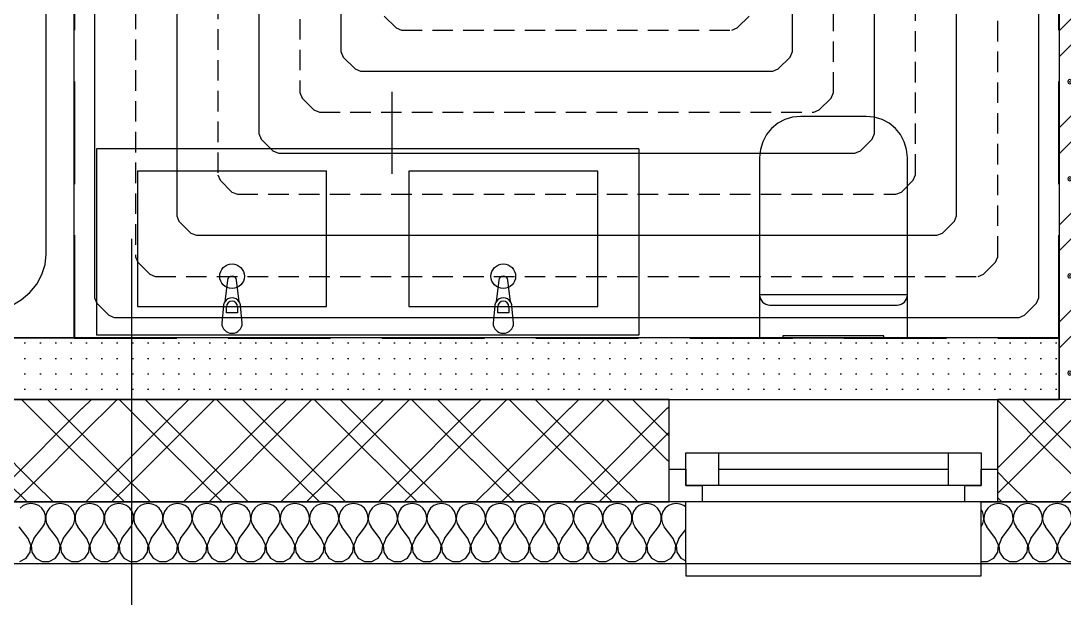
# Model space of a CAD drawing. Header units: millimetres. Extents: x 1046 to 74297, y -4150 to 54562.
# Drawn here: x 17390 to 19932, y 3091 to 4498 of the extents above; entities that cross this region are included whole.
import ezdxf

# ---------------------------------------------------------------- set-up
doc = ezdxf.new("R2010")
doc.units = ezdxf.units.MM
doc.set_wipeout_variables(frame=1)
doc.linetypes.add('DASH', pattern=[75, 50, -25])
for name, color, linetype in [('1__NP___MIESTNOSTIUK', 7, 'Continuous'), ('Interiér - sanita a zariadenia', 252, 'Continuous'), ('Konstrukce – Dělicí čáry vrstev', 252, 'Continuous'), ('Konštrukcie - vodorovné nosné', 252, 'Continuous'), ('Konštrukcie - zvislé nosné', 252, 'Continuous'), ('OKRAJOV__DILAT_CIA_PDL', 2, 'Continuous'), ('Otvory – Okna', 252, 'Continuous'), ('PODLAHOVKA', 7, 'Continuous'), ('TABU_KY', 7, 'Continuous'), ('Výplně – Řezové', 252, 'Continuous')]:
    doc.layers.add(name, color=color, linetype=linetype)

# ---------------------------------------------------------------- blocks, each defined once
blk = doc.blocks.new('Deska_26_1', base_point=(43748, 187047))
at = {"layer": 'Konštrukcie - vodorovné nosné', "flags": 128}
blk.add_lwpolyline([(43748, 187047), (43748, 566047), (561248, 566047), (561248, 1028547), (831248, 1028547), (831248, 137047), (623748, 137047), (623748, 187047), (507824, 187047)], close=True, dxfattribs=at)
blk = doc.blocks.new('Zeď_1_1', base_point=(312748, 199547))
at = {"ltscale": 1779890.691220249}
blk.add_wipeout([(312748, 199547), (475248, 199547), (475248, 207047), (312748, 207047)], dxfattribs=at).dxf.layer = 'Výplně – Řezové'
at = {"layer": 'Výplně – Řezové'}
h = blk.add_hatch(dxfattribs=at)
h.set_pattern_fill('SÁDRA_0001', color=256, style=0, pattern_type=2)
h.set_pattern_definition([(0, (0, 0), (0, 1875), [0, -1875])])
h.paths.add_polyline_path([(312748, 199547), (475248, 199547), (475248, 207047), (312748, 207047)])
at = {"layer": 'Konštrukcie - zvislé nosné', "flags": 128}
for points in [[(475248, 207047), (312748, 207047)], [(475248, 199547), (475248, 207047)], [(312748, 199547), (475248, 199547)]]:
    blk.add_lwpolyline(points, dxfattribs=at)
blk = doc.blocks.new('Vana 27')
at = {"layer": 'Interiér - sanita a zariadenia', "flags": 128}
blk.add_lwpolyline([(0, -42500), (87500, -42500), (87500, 0), (0, 0)], close=True, dxfattribs=at)
blk.add_lwpolyline([(3894, -34850), (4623, -36064), (5521, -37111), (6562, -37961), (7714, -38587), (8942, -38971), (10208, -39100), (69271, -39100)], dxfattribs=at)
blk = doc.blocks.new('*X239')
at = {"layer": 'Výplně – Řezové'}
for p, q in [((475248, 291829), (477966, 294547)), ((479169, 292588), (481128, 294547)), ((484529, 293946), (484456, 293769)), ((484456, 293769), (484529, 293592)), ((484706, 294019), (484529, 293946)), ((484529, 293592), (484706, 293519)), ((484883, 293946), (484706, 294019)), ((484706, 293519), (484883, 293592)), ((484956, 293769), (484883, 293946)), ((484883, 293592), (484956, 293769)), ((475248, 288667), (479169, 292588)), ((481963, 286669), (487748, 292454)), ((480838, 290254), (480765, 290077)), ((480765, 290077), (480838, 289900)), ((481015, 290327), (480838, 290254)), ((480838, 289900), (481015, 289827)), ((481191, 290254), (481015, 290327)), ((481015, 289827), (481191, 289900)), ((481265, 290077), (481191, 290254)), ((481191, 289900), (481265, 290077)), ((485125, 286669), (487748, 289292)), ((479169, 283875), (481963, 286669)), ((479169, 280750), (485088, 286669)), ((476346, 285800), (476273, 285623)), ((476273, 285623), (476346, 285446)), ((476523, 285873), (476346, 285800)), ((476346, 285446), (476523, 285373)), ((476700, 285800), (476523, 285873)), ((476523, 285373), (476700, 285446)), ((476773, 285623), (476700, 285800)), ((476700, 285446), (476773, 285623)), ((475248, 279992), (479169, 283913)), ((484706, 282181), (484529, 282108)), ((484883, 282108), (484706, 282181)), ((484529, 282108), (484456, 281931)), ((484456, 281931), (484529, 281754)), ((484529, 281754), (484706, 281681)), ((484706, 281681), (484883, 281754)), ((484956, 281931), (484883, 282108)), ((484883, 281754), (484956, 281931)), ((475248, 276829), (479169, 280750)), ((481963, 274831), (487748, 280617)), ((480838, 278416), (480765, 278240)), ((481015, 278490), (480838, 278416)), ((481191, 278416), (481015, 278490)), ((481265, 278240), (481191, 278416)), ((480765, 278240), (480838, 278063)), ((480838, 278063), (481015, 277990)), ((481015, 277990), (481191, 278063)), ((481191, 278063), (481265, 278240)), ((485125, 274831), (487748, 277454)), ((479169, 272038), (481963, 274831)), ((479169, 268913), (485088, 274831)), ((476346, 273962), (476273, 273785)), ((476273, 273785), (476346, 273609)), ((476523, 274035), (476346, 273962)), ((476346, 273609), (476523, 273535)), ((476700, 273962), (476523, 274035)), ((476523, 273535), (476700, 273609)), ((476773, 273785), (476700, 273962)), ((476700, 273609), (476773, 273785)), ((475248, 268154), (479169, 272075)), ((484529, 270271), (484456, 270094)), ((484456, 270094), (484529, 269917)), ((484706, 270344), (484529, 270271)), ((484529, 269917), (484706, 269844)), ((484883, 270271), (484706, 270344)), ((484706, 269844), (484883, 269917)), ((484956, 270094), (484883, 270271)), ((484883, 269917), (484956, 270094)), ((475248, 264992), (479169, 268913)), ((481963, 262994), (487748, 268779)), ((480838, 266579), (480765, 266402)), ((480765, 266402), (480838, 266225)), ((481015, 266652), (480838, 266579)), ((480838, 266225), (481015, 266152)), ((481191, 266579), (481015, 266652)), ((481015, 266152), (481191, 266225)), ((481265, 266402), (481191, 266579)), ((481191, 266225), (481265, 266402)), ((485125, 262994), (487748, 265617)), ((476346, 262125), (476273, 261948)), ((476273, 261948), (476346, 261771)), ((476523, 262198), (476346, 262125)), ((476700, 262125), (476523, 262198)), ((476773, 261948), (476700, 262125)), ((476700, 261771), (476773, 261948)), ((479169, 260200), (481963, 262994)), ((479169, 257075), (485088, 262994)), ((476346, 261771), (476523, 261698)), ((476523, 261698), (476700, 261771)), ((475248, 256317), (479169, 260238)), ((484529, 258433), (484456, 258256)), ((484456, 258256), (484529, 258079)), ((484706, 258506), (484529, 258433)), ((484529, 258079), (484706, 258006)), ((484883, 258433), (484706, 258506)), ((484706, 258006), (484883, 258079)), ((484956, 258256), (484883, 258433)), ((484883, 258079), (484956, 258256)), ((475248, 253154), (479169, 257075)), ((481963, 251156), (487748, 256942)), ((480838, 254741), (480765, 254565)), ((480765, 254565), (480838, 254388)), ((481015, 254815), (480838, 254741)), ((480838, 254388), (481015, 254315)), ((481191, 254741), (481015, 254815)), ((481015, 254315), (481191, 254388)), ((481265, 254565), (481191, 254741)), ((481191, 254388), (481265, 254565)), ((485125, 251156), (487748, 253779)), ((476523, 250360), (476346, 250287)), ((476700, 250287), (476523, 250360)), ((479169, 248363), (481963, 251156)), ((479169, 245238), (485088, 251156)), ((476346, 250287), (476273, 250110)), ((476273, 250110), (476346, 249934)), ((476346, 249934), (476523, 249860)), ((476523, 249860), (476700, 249934)), ((476773, 250110), (476700, 250287)), ((476700, 249934), (476773, 250110)), ((475248, 244479), (479169, 248400)), ((484529, 246596), (484456, 246419)), ((484706, 246669), (484529, 246596)), ((484883, 246596), (484706, 246669)), ((484956, 246419), (484883, 246596)), ((484456, 246419), (484529, 246242)), ((484529, 246242), (484706, 246169)), ((484706, 246169), (484883, 246242)), ((484883, 246242), (484956, 246419)), ((475248, 241317), (479169, 245238)), ((481963, 239319), (487748, 245104)), ((480838, 242904), (480765, 242727)), ((480765, 242727), (480838, 242550)), ((481015, 242977), (480838, 242904)), ((481191, 242904), (481015, 242977)), ((481265, 242727), (481191, 242904)), ((481191, 242550), (481265, 242727)), ((480838, 242550), (481015, 242477)), ((481015, 242477), (481191, 242550)), ((485125, 239319), (487748, 241942)), ((479169, 236525), (481963, 239319)), ((479169, 233400), (485088, 239319)), ((476346, 238450), (476273, 238273)), ((476273, 238273), (476346, 238096)), ((476523, 238523), (476346, 238450)), ((476346, 238096), (476523, 238023)), ((476700, 238450), (476523, 238523)), ((476523, 238023), (476700, 238096)), ((476773, 238273), (476700, 238450)), ((476700, 238096), (476773, 238273)), ((475248, 232642), (479169, 236563)), ((484529, 234758), (484456, 234581)), ((484456, 234581), (484529, 234404)), ((484706, 234831), (484529, 234758)), ((484529, 234404), (484706, 234331)), ((484883, 234758), (484706, 234831)), ((484706, 234331), (484883, 234404)), ((484956, 234581), (484883, 234758)), ((484883, 234404), (484956, 234581)), ((475248, 229479), (479169, 233400)), ((481963, 227481), (487748, 233267)), ((480838, 231066), (480765, 230890)), ((480765, 230890), (480838, 230713)), ((481015, 231140), (480838, 231066)), ((480838, 230713), (481015, 230640)), ((481191, 231066), (481015, 231140)), ((481015, 230640), (481191, 230713)), ((481265, 230890), (481191, 231066)), ((481191, 230713), (481265, 230890)), ((485125, 227481), (487748, 230104)), ((479169, 224688), (481963, 227481)), ((479169, 221563), (485088, 227481)), ((476346, 226612), (476273, 226435)), ((476273, 226435), (476346, 226259)), ((476523, 226685), (476346, 226612)), ((476346, 226259), (476523, 226185)), ((476700, 226612), (476523, 226685)), ((476523, 226185), (476700, 226259)), ((476773, 226435), (476700, 226612)), ((476700, 226259), (476773, 226435)), ((475248, 220804), (479169, 224725)), ((484529, 222921), (484456, 222744)), ((484456, 222744), (484529, 222567)), ((484706, 222994), (484529, 222921)), ((484529, 222567), (484706, 222494)), ((484883, 222921), (484706, 222994)), ((484706, 222494), (484883, 222567)), ((484956, 222744), (484883, 222921)), ((484883, 222567), (484956, 222744)), ((475248, 217642), (479169, 221563)), ((481963, 215644), (487748, 221429)), ((480838, 219229), (480765, 219052)), ((480765, 219052), (480838, 218875)), ((481015, 219302), (480838, 219229)), ((480838, 218875), (481015, 218802)), ((481191, 219229), (481015, 219302)), ((481015, 218802), (481191, 218875)), ((481265, 219052), (481191, 219229)), ((481191, 218875), (481265, 219052)), ((485125, 215644), (487748, 218267)), ((476346, 214775), (476273, 214598)), ((476523, 214848), (476346, 214775)), ((476700, 214775), (476523, 214848)), ((476773, 214598), (476700, 214775)), ((479169, 212850), (481963, 215644)), ((479169, 209725), (485088, 215644)), ((476273, 214598), (476346, 214421)), ((476346, 214421), (476523, 214348)), ((476523, 214348), (476700, 214421)), ((476700, 214421), (476773, 214598)), ((475248, 208967), (479169, 212888)), ((484529, 211083), (484456, 210906)), ((484706, 211156), (484529, 211083)), ((484883, 211083), (484706, 211156)), ((484956, 210906), (484883, 211083)), ((475248, 205804), (479169, 209725)), ((484456, 210906), (484529, 210729)), ((484529, 210729), (484706, 210656)), ((484706, 210656), (484883, 210729)), ((484883, 210729), (484956, 210906)), ((481963, 203806), (487748, 209592)), ((480838, 207391), (480765, 207215)), ((480765, 207215), (480838, 207038)), ((481015, 207465), (480838, 207391)), ((481191, 207391), (481015, 207465)), ((481265, 207215), (481191, 207391)), ((481191, 207038), (481265, 207215)), ((480838, 207038), (481015, 206965)), ((481015, 206965), (481191, 207038)), ((485125, 203806), (487748, 206429)), ((479169, 201013), (481963, 203806)), ((480828, 199547), (485088, 203806)), ((476346, 202937), (476273, 202760)), ((476273, 202760), (476346, 202584)), ((476523, 203010), (476346, 202937)), ((476346, 202584), (476523, 202510)), ((476700, 202937), (476523, 203010)), ((476523, 202510), (476700, 202584)), ((476773, 202760), (476700, 202937)), ((476700, 202584), (476773, 202760)), ((477666, 199547), (479169, 201050))]:
    blk.add_line(p, q, dxfattribs=at)
for p in [(484706, 293769), (481015, 290077), (476523, 285623), (484706, 281931), (481015, 278240), (476523, 273785), (484706, 270094), (481015, 266402), (476523, 261948), (484706, 258256), (481015, 254565), (476523, 250110), (484706, 246419), (481015, 242727), (476523, 238273), (484706, 234581), (481015, 230890), (476523, 226435), (484706, 222744), (481015, 219052), (476523, 214598), (484706, 210906), (481015, 207215), (476523, 202760)]:
    blk.add_point(p, dxfattribs=at)
blk = doc.blocks.new('Zeď_20_1', base_point=(475248, 199547))
at = {"layer": 'Konštrukcie - zvislé nosné', "flags": 128}
for points in [[(475248, 294547), (475248, 199547)], [(487748, 199547), (475248, 199547)]]:
    blk.add_lwpolyline(points, dxfattribs=at)
at = {"layer": 'Konštrukcie - zvislé nosné'}
blk.add_blockref('*X239', (0, 0), dxfattribs=at)
blk = doc.blocks.new('WC 27')
at = {"layer": 'Interiér - sanita a zariadenia'}
for p, q in [((0, -4000), (-7750, -4000)), ((7750, -4000), (0, -4000)), ((-9000, -5250), (9000, -5250))]:
    blk.add_line(p, q, dxfattribs=at)
at = {"layer": 'Interiér - sanita a zariadenia', "flags": 128}
for points in [[(4000, -27000), (4975, -26904), (5913, -26619), (6778, -26157), (7536, -25536), (8157, -24778), (8619, -23913), (8904, -22975), (9000, -22000), (9000, 0), (-9000, 0), (-9000, -22000), (-8904, -22975), (-8619, -23913), (-8157, -24778), (-7536, -25536), (-6778, -26157), (-5913, -26619), (-4975, -26904), (-4000, -27000)], [(6150, 0), (-6150, 0), (-6150, -250), (6150, -250)]]:
    blk.add_lwpolyline(points, close=True, dxfattribs=at)
at = {"layer": 'Interiér - sanita a zariadenia'}
for centre, start, end in [((-7750, -5250), 90, 180), ((7750, -5250), 0, 90)]:
    blk.add_arc(centre, 1250, start, end, dxfattribs=at)
blk = doc.blocks.new('Umyvadlový pult 27_2')
at = {"layer": 'Interiér - sanita a zariadenia'}
for p, q in [((-33041, 0), (33041, 0)), ((-33041, -22743), (-33041, 0)), ((33041, -22743), (33041, 0)), ((-5021, -3500), (-28021, -3500)), ((-28021, -3500), (-28021, -20000)), ((-17201, -3489), (-17201, -2746)), ((-17201, -2746), (-15841, -2746)), ((-15841, -2746), (-15841, -3489)), ((-5021, -20000), (-5021, -3500)), ((28021, -3500), (5021, -3500)), ((5021, -3500), (5021, -20000)), ((15841, -3489), (15841, -2746)), ((15841, -2746), (17201, -2746)), ((17201, -2746), (17201, -3489)), ((28021, -20000), (28021, -3500)), ((-28021, -20000), (-5021, -20000)), ((5021, -20000), (28021, -20000)), ((-33041, -22743), (33041, -22743))]:
    blk.add_line(p, q, dxfattribs=at)
at = {"layer": 'Interiér - sanita a zariadenia', "flags": 128}
for points in [[(-17771, -1500), (-17571, -3598, 0.1210196), (-17407, -4073), (-17076, -6720, 0.8825663), (-15966, -6720), (-15634, -4073, 0.1210196), (-15471, -3598), (-15271, -1500, 1)], [(15271, -1500), (15471, -3598, 0.1210196), (15634, -4073), (15966, -6720, 0.8825663), (17076, -6720), (17407, -4073, 0.1210196), (17571, -3598), (17771, -1500, 1)]]:
    blk.add_lwpolyline(points, format="xyb", close=True, dxfattribs=at)
at = {"layer": 'Interiér - sanita a zariadenia'}
for centre in [(-16521, -7195), (16521, -7195)]:
    blk.add_circle(centre, 1500, dxfattribs=at)
for centre, radius, start, end in [((-16521, -3489), 680, 180, 0), ((16521, -3489), 680, 180, 0), ((-16521, -3503), 1054, 212.77103, 327.22897), ((16521, -3503), 1054, 212.77103, 327.22897)]:
    blk.add_arc(centre, radius, start, end, dxfattribs=at)
blk = doc.blocks.new('*X258')
at = {"layer": 'Výplně – Řezové'}
for p, q in [((350000, 186868), (349512, 186800)), ((350488, 186800), (350000, 186868)), ((353571, 186868), (353083, 186800)), ((354059, 186800), (353571, 186868)), ((357143, 186868), (356655, 186800)), ((357631, 186800), (357143, 186868)), ((360714, 186868), (360226, 186800)), ((361202, 186800), (360714, 186868)), ((364286, 186868), (363798, 186800)), ((364774, 186800), (364286, 186868)), ((367857, 186868), (367369, 186800)), ((368345, 186800), (367857, 186868)), ((371429, 186868), (370941, 186800)), ((371917, 186800), (371429, 186868)), ((375000, 186868), (374512, 186800)), ((375488, 186800), (375000, 186868)), ((378571, 186868), (378083, 186800)), ((379059, 186800), (378571, 186868)), ((382143, 186868), (381655, 186800)), ((382631, 186800), (382143, 186868)), ((385714, 186868), (385226, 186800)), ((386202, 186800), (385714, 186868)), ((389286, 186868), (388798, 186800)), ((389774, 186800), (389286, 186868)), ((392857, 186868), (392369, 186800)), ((393345, 186800), (392857, 186868)), ((396429, 186868), (395941, 186800)), ((396917, 186800), (396429, 186868)), ((400000, 186868), (399512, 186800)), ((400488, 186800), (400000, 186868)), ((403571, 186868), (403083, 186800)), ((404059, 186800), (403571, 186868)), ((407143, 186868), (406655, 186800)), ((407631, 186800), (407143, 186868)), ((410714, 186868), (410226, 186800)), ((411202, 186800), (410714, 186868)), ((414286, 186868), (413798, 186800)), ((414774, 186800), (414286, 186868)), ((417857, 186868), (417369, 186800)), ((418345, 186800), (417857, 186868)), ((421429, 186868), (420941, 186800)), ((421917, 186800), (421429, 186868)), ((425000, 186868), (424512, 186800)), ((425488, 186800), (425000, 186868)), ((428571, 186868), (428083, 186800)), ((429059, 186800), (428571, 186868)), ((349061, 186602), (348682, 186287)), ((349512, 186800), (349061, 186602)), ((350939, 186602), (350488, 186800)), ((351318, 186287), (350939, 186602)), ((351597, 185881), (351318, 186287)), ((351755, 185414), (351597, 185881)), ((351974, 185881), (351817, 185414)), ((352253, 186287), (351974, 185881)), ((352633, 186602), (352253, 186287)), ((353083, 186800), (352633, 186602)), ((354510, 186602), (354059, 186800)), ((354890, 186287), (354510, 186602)), ((355169, 185881), (354890, 186287)), ((355326, 185414), (355169, 185881)), ((355546, 185881), (355388, 185414)), ((355825, 186287), (355546, 185881)), ((356204, 186602), (355825, 186287)), ((356655, 186800), (356204, 186602)), ((358082, 186602), (357631, 186800)), ((358461, 186287), (358082, 186602)), ((358740, 185881), (358461, 186287)), ((358897, 185414), (358740, 185881)), ((359117, 185881), (358960, 185414)), ((359396, 186287), (359117, 185881)), ((359775, 186602), (359396, 186287)), ((360226, 186800), (359775, 186602)), ((361653, 186602), (361202, 186800)), ((362032, 186287), (361653, 186602)), ((362311, 185881), (362032, 186287)), ((362469, 185414), (362311, 185881)), ((362689, 185881), (362531, 185414)), ((362968, 186287), (362689, 185881)), ((363347, 186602), (362968, 186287)), ((363798, 186800), (363347, 186602)), ((365225, 186602), (364774, 186800)), ((365604, 186287), (365225, 186602)), ((365883, 185881), (365604, 186287)), ((366040, 185414), (365883, 185881)), ((366260, 185881), (366103, 185414)), ((366539, 186287), (366260, 185881)), ((366918, 186602), (366539, 186287)), ((367369, 186800), (366918, 186602)), ((368796, 186602), (368345, 186800)), ((369175, 186287), (368796, 186602)), ((369454, 185881), (369175, 186287)), ((369612, 185414), (369454, 185881)), ((369831, 185881), (369674, 185414)), ((370110, 186287), (369831, 185881)), ((370490, 186602), (370110, 186287)), ((370941, 186800), (370490, 186602)), ((372367, 186602), (371917, 186800)), ((372747, 186287), (372367, 186602)), ((373026, 185881), (372747, 186287)), ((373183, 185414), (373026, 185881)), ((373403, 185881), (373245, 185414)), ((373682, 186287), (373403, 185881)), ((374061, 186602), (373682, 186287)), ((374512, 186800), (374061, 186602)), ((375939, 186602), (375488, 186800)), ((376318, 186287), (375939, 186602)), ((376597, 185881), (376318, 186287)), ((376755, 185414), (376597, 185881)), ((376974, 185881), (376817, 185414)), ((377253, 186287), (376974, 185881)), ((377633, 186602), (377253, 186287)), ((378083, 186800), (377633, 186602)), ((379510, 186602), (379059, 186800)), ((379890, 186287), (379510, 186602)), ((380169, 185881), (379890, 186287)), ((380326, 185414), (380169, 185881)), ((380546, 185881), (380388, 185414)), ((380825, 186287), (380546, 185881)), ((381204, 186602), (380825, 186287)), ((381655, 186800), (381204, 186602)), ((383082, 186602), (382631, 186800)), ((383461, 186287), (383082, 186602)), ((383740, 185881), (383461, 186287)), ((383897, 185414), (383740, 185881)), ((384117, 185881), (383960, 185414)), ((384396, 186287), (384117, 185881)), ((384775, 186602), (384396, 186287)), ((385226, 186800), (384775, 186602)), ((386653, 186602), (386202, 186800)), ((387032, 186287), (386653, 186602)), ((387311, 185881), (387032, 186287)), ((387469, 185414), (387311, 185881)), ((387689, 185881), (387531, 185414)), ((387968, 186287), (387689, 185881)), ((388347, 186602), (387968, 186287)), ((388798, 186800), (388347, 186602)), ((390225, 186602), (389774, 186800)), ((390604, 186287), (390225, 186602)), ((390883, 185881), (390604, 186287)), ((391040, 185414), (390883, 185881)), ((391260, 185881), (391103, 185414)), ((391539, 186287), (391260, 185881)), ((391918, 186602), (391539, 186287)), ((392369, 186800), (391918, 186602)), ((393796, 186602), (393345, 186800)), ((394175, 186287), (393796, 186602)), ((394454, 185881), (394175, 186287)), ((394612, 185414), (394454, 185881)), ((394831, 185881), (394674, 185414)), ((395110, 186287), (394831, 185881)), ((395490, 186602), (395110, 186287)), ((395941, 186800), (395490, 186602)), ((397367, 186602), (396917, 186800)), ((397747, 186287), (397367, 186602)), ((398026, 185881), (397747, 186287)), ((398183, 185414), (398026, 185881)), ((398403, 185881), (398245, 185414)), ((398682, 186287), (398403, 185881)), ((399061, 186602), (398682, 186287)), ((399512, 186800), (399061, 186602)), ((400939, 186602), (400488, 186800)), ((401318, 186287), (400939, 186602)), ((401597, 185881), (401318, 186287)), ((401755, 185414), (401597, 185881)), ((401974, 185881), (401817, 185414)), ((402253, 186287), (401974, 185881)), ((402633, 186602), (402253, 186287)), ((403083, 186800), (402633, 186602)), ((404510, 186602), (404059, 186800)), ((404890, 186287), (404510, 186602)), ((405169, 185881), (404890, 186287)), ((405326, 185414), (405169, 185881)), ((405546, 185881), (405388, 185414)), ((405825, 186287), (405546, 185881)), ((406204, 186602), (405825, 186287)), ((406655, 186800), (406204, 186602)), ((408082, 186602), (407631, 186800)), ((408461, 186287), (408082, 186602)), ((408740, 185881), (408461, 186287)), ((408897, 185414), (408740, 185881)), ((409117, 185881), (408960, 185414)), ((409396, 186287), (409117, 185881)), ((409775, 186602), (409396, 186287)), ((410226, 186800), (409775, 186602)), ((411653, 186602), (411202, 186800)), ((412032, 186287), (411653, 186602)), ((412311, 185881), (412032, 186287)), ((412469, 185414), (412311, 185881)), ((412689, 185881), (412531, 185414)), ((412968, 186287), (412689, 185881)), ((413347, 186602), (412968, 186287)), ((413798, 186800), (413347, 186602)), ((415225, 186602), (414774, 186800)), ((415604, 186287), (415225, 186602)), ((415883, 185881), (415604, 186287)), ((416040, 185414), (415883, 185881)), ((416260, 185881), (416103, 185414)), ((416539, 186287), (416260, 185881)), ((416918, 186602), (416539, 186287)), ((417369, 186800), (416918, 186602)), ((418796, 186602), (418345, 186800)), ((419175, 186287), (418796, 186602)), ((419454, 185881), (419175, 186287)), ((419612, 185414), (419454, 185881)), ((419831, 185881), (419674, 185414)), ((420110, 186287), (419831, 185881)), ((420490, 186602), (420110, 186287)), ((420941, 186800), (420490, 186602)), ((422367, 186602), (421917, 186800)), ((422747, 186287), (422367, 186602)), ((423026, 185881), (422747, 186287)), ((423183, 185414), (423026, 185881)), ((423403, 185881), (423245, 185414)), ((423682, 186287), (423403, 185881)), ((424061, 186602), (423682, 186287)), ((424512, 186800), (424061, 186602)), ((425939, 186602), (425488, 186800)), ((426318, 186287), (425939, 186602)), ((426597, 185881), (426318, 186287)), ((426755, 185414), (426597, 185881)), ((426974, 185881), (426817, 185414)), ((427253, 186287), (426974, 185881)), ((427633, 186602), (427253, 186287)), ((428083, 186800), (427633, 186602)), ((429510, 186602), (429059, 186800)), ((429748, 186405), (429510, 186602)), ((351429, 184011), (351667, 184442)), ((351667, 184442), (351778, 184922)), ((351778, 184922), (351755, 185414)), ((351817, 185414), (351793, 184922)), ((351793, 184922), (351904, 184442)), ((351904, 184442), (352143, 184011)), ((355000, 184011), (355238, 184442)), ((355238, 184442), (355350, 184922)), ((355350, 184922), (355326, 185414)), ((355388, 185414), (355364, 184922)), ((355364, 184922), (355476, 184442)), ((355476, 184442), (355714, 184011)), ((358571, 184011), (358810, 184442)), ((358810, 184442), (358921, 184922)), ((358921, 184922), (358897, 185414)), ((358960, 185414), (358936, 184922)), ((358936, 184922), (359047, 184442)), ((359047, 184442), (359286, 184011)), ((362143, 184011), (362381, 184442)), ((362381, 184442), (362493, 184922)), ((362493, 184922), (362469, 185414)), ((362531, 185414), (362507, 184922)), ((362507, 184922), (362619, 184442)), ((362619, 184442), (362857, 184011)), ((365714, 184011), (365953, 184442)), ((365953, 184442), (366064, 184922)), ((366064, 184922), (366040, 185414)), ((366103, 185414), (366079, 184922)), ((366079, 184922), (366190, 184442)), ((366190, 184442), (366429, 184011)), ((369286, 184011), (369524, 184442)), ((369524, 184442), (369636, 184922)), ((369636, 184922), (369612, 185414)), ((369674, 185414), (369650, 184922)), ((369650, 184922), (369762, 184442)), ((369762, 184442), (370000, 184011)), ((372857, 184011), (373096, 184442)), ((373096, 184442), (373207, 184922)), ((373207, 184922), (373183, 185414)), ((373245, 185414), (373222, 184922)), ((373222, 184922), (373333, 184442)), ((373333, 184442), (373571, 184011)), ((376429, 184011), (376667, 184442)), ((376667, 184442), (376778, 184922)), ((376778, 184922), (376755, 185414)), ((376817, 185414), (376793, 184922)), ((376793, 184922), (376904, 184442)), ((376904, 184442), (377143, 184011)), ((380000, 184011), (380238, 184442)), ((380238, 184442), (380350, 184922)), ((380350, 184922), (380326, 185414)), ((380388, 185414), (380364, 184922)), ((380364, 184922), (380476, 184442)), ((380476, 184442), (380714, 184011)), ((383571, 184011), (383810, 184442)), ((383810, 184442), (383921, 184922)), ((383921, 184922), (383897, 185414)), ((383960, 185414), (383936, 184922)), ((383936, 184922), (384047, 184442)), ((384047, 184442), (384286, 184011)), ((387143, 184011), (387381, 184442)), ((387381, 184442), (387493, 184922)), ((387493, 184922), (387469, 185414)), ((387531, 185414), (387507, 184922)), ((387507, 184922), (387619, 184442)), ((387619, 184442), (387857, 184011)), ((390714, 184011), (390953, 184442)), ((390953, 184442), (391064, 184922)), ((391064, 184922), (391040, 185414)), ((391103, 185414), (391079, 184922)), ((391079, 184922), (391190, 184442)), ((391190, 184442), (391429, 184011)), ((394286, 184011), (394524, 184442)), ((394524, 184442), (394636, 184922)), ((394636, 184922), (394612, 185414)), ((394674, 185414), (394650, 184922)), ((394650, 184922), (394762, 184442)), ((394762, 184442), (395000, 184011)), ((397857, 184011), (398096, 184442)), ((398096, 184442), (398207, 184922)), ((398207, 184922), (398183, 185414)), ((398245, 185414), (398222, 184922)), ((398222, 184922), (398333, 184442)), ((398333, 184442), (398571, 184011)), ((401429, 184011), (401667, 184442)), ((401667, 184442), (401778, 184922)), ((401778, 184922), (401755, 185414)), ((401817, 185414), (401793, 184922)), ((401793, 184922), (401904, 184442)), ((401904, 184442), (402143, 184011)), ((405000, 184011), (405238, 184442)), ((405238, 184442), (405350, 184922)), ((405350, 184922), (405326, 185414)), ((405388, 185414), (405364, 184922)), ((405364, 184922), (405476, 184442)), ((405476, 184442), (405714, 184011)), ((408571, 184011), (408810, 184442)), ((408810, 184442), (408921, 184922)), ((408921, 184922), (408897, 185414)), ((408960, 185414), (408936, 184922)), ((408936, 184922), (409047, 184442)), ((409047, 184442), (409286, 184011)), ((412143, 184011), (412381, 184442)), ((412381, 184442), (412493, 184922)), ((412493, 184922), (412469, 185414)), ((412531, 185414), (412507, 184922)), ((412507, 184922), (412619, 184442)), ((412619, 184442), (412857, 184011)), ((415714, 184011), (415953, 184442)), ((415953, 184442), (416064, 184922)), ((416064, 184922), (416040, 185414)), ((416103, 185414), (416079, 184922)), ((416079, 184922), (416190, 184442)), ((416190, 184442), (416429, 184011)), ((419286, 184011), (419524, 184442)), ((419524, 184442), (419636, 184922)), ((419636, 184922), (419612, 185414)), ((419674, 185414), (419650, 184922)), ((419650, 184922), (419762, 184442)), ((419762, 184442), (420000, 184011)), ((422857, 184011), (423096, 184442)), ((423096, 184442), (423207, 184922)), ((423207, 184922), (423183, 185414)), ((423245, 185414), (423222, 184922)), ((423222, 184922), (423333, 184442)), ((423333, 184442), (423571, 184011)), ((426429, 184011), (426667, 184442)), ((426667, 184442), (426778, 184922)), ((426778, 184922), (426755, 185414)), ((426817, 185414), (426793, 184922)), ((426793, 184922), (426904, 184442)), ((426904, 184442), (427143, 184011)), ((349643, 182583), (348571, 184011)), ((350357, 182583), (351429, 184011)), ((353214, 182583), (352143, 184011)), ((353929, 182583), (355000, 184011)), ((356786, 182583), (355714, 184011)), ((357500, 182583), (358571, 184011)), ((360357, 182583), (359286, 184011)), ((361071, 182583), (362143, 184011)), ((363929, 182583), (362857, 184011)), ((364643, 182583), (365714, 184011)), ((367500, 182583), (366429, 184011)), ((368214, 182583), (369286, 184011)), ((371071, 182583), (370000, 184011)), ((371786, 182583), (372857, 184011)), ((374643, 182583), (373571, 184011)), ((375357, 182583), (376429, 184011)), ((378214, 182583), (377143, 184011)), ((378929, 182583), (380000, 184011)), ((381786, 182583), (380714, 184011)), ((382500, 182583), (383571, 184011)), ((385357, 182583), (384286, 184011)), ((386071, 182583), (387143, 184011)), ((388929, 182583), (387857, 184011)), ((389643, 182583), (390714, 184011)), ((392500, 182583), (391429, 184011)), ((393214, 182583), (394286, 184011)), ((396071, 182583), (395000, 184011)), ((396786, 182583), (397857, 184011)), ((399643, 182583), (398571, 184011)), ((400357, 182583), (401429, 184011)), ((403214, 182583), (402143, 184011)), ((403929, 182583), (405000, 184011)), ((406786, 182583), (405714, 184011)), ((407500, 182583), (408571, 184011)), ((410357, 182583), (409286, 184011)), ((411071, 182583), (412143, 184011)), ((413929, 182583), (412857, 184011)), ((414643, 182583), (415714, 184011)), ((417500, 182583), (416429, 184011)), ((418214, 182583), (419286, 184011)), ((421071, 182583), (420000, 184011)), ((421786, 182583), (422857, 184011)), ((424643, 182583), (423571, 184011)), ((425357, 182583), (426429, 184011)), ((428214, 182583), (427143, 184011)), ((428929, 182583), (429748, 183675)), ((349980, 181781), (349643, 182583)), ((349897, 180915), (349980, 181781)), ((350357, 182583), (350020, 181781)), ((350020, 181781), (350103, 180915)), ((353551, 181781), (353214, 182583)), ((353469, 180915), (353551, 181781)), ((353929, 182583), (353592, 181781)), ((353592, 181781), (353674, 180915)), ((357122, 181781), (356786, 182583)), ((357040, 180915), (357122, 181781)), ((357500, 182583), (357163, 181781)), ((357163, 181781), (357245, 180915)), ((360694, 181781), (360357, 182583)), ((360612, 180915), (360694, 181781)), ((361071, 182583), (360735, 181781)), ((360735, 181781), (360817, 180915)), ((364265, 181781), (363929, 182583)), ((364183, 180915), (364265, 181781)), ((364643, 182583), (364306, 181781)), ((364306, 181781), (364388, 180915)), ((367837, 181781), (367500, 182583)), ((367755, 180915), (367837, 181781)), ((368214, 182583), (367878, 181781)), ((367878, 181781), (367960, 180915)), ((371408, 181781), (371071, 182583)), ((371326, 180915), (371408, 181781)), ((371786, 182583), (371449, 181781)), ((371449, 181781), (371531, 180915)), ((374980, 181781), (374643, 182583)), ((374897, 180915), (374980, 181781)), ((375357, 182583), (375020, 181781)), ((375020, 181781), (375103, 180915)), ((378551, 181781), (378214, 182583)), ((378469, 180915), (378551, 181781)), ((378929, 182583), (378592, 181781)), ((378592, 181781), (378674, 180915)), ((382122, 181781), (381786, 182583)), ((382040, 180915), (382122, 181781)), ((382500, 182583), (382163, 181781)), ((382163, 181781), (382245, 180915)), ((385694, 181781), (385357, 182583)), ((385612, 180915), (385694, 181781)), ((386071, 182583), (385735, 181781)), ((385735, 181781), (385817, 180915)), ((389265, 181781), (388929, 182583)), ((389183, 180915), (389265, 181781)), ((389643, 182583), (389306, 181781)), ((389306, 181781), (389388, 180915)), ((392837, 181781), (392500, 182583)), ((392755, 180915), (392837, 181781)), ((393214, 182583), (392878, 181781)), ((392878, 181781), (392960, 180915)), ((396408, 181781), (396071, 182583)), ((396326, 180915), (396408, 181781)), ((396786, 182583), (396449, 181781)), ((396449, 181781), (396531, 180915)), ((399980, 181781), (399643, 182583)), ((399897, 180915), (399980, 181781)), ((400357, 182583), (400020, 181781)), ((400020, 181781), (400103, 180915)), ((403551, 181781), (403214, 182583)), ((403469, 180915), (403551, 181781)), ((403929, 182583), (403592, 181781)), ((403592, 181781), (403674, 180915)), ((407122, 181781), (406786, 182583)), ((407040, 180915), (407122, 181781)), ((407500, 182583), (407163, 181781)), ((407163, 181781), (407245, 180915)), ((410694, 181781), (410357, 182583)), ((410612, 180915), (410694, 181781)), ((411071, 182583), (410735, 181781)), ((410735, 181781), (410817, 180915)), ((414265, 181781), (413929, 182583)), ((414183, 180915), (414265, 181781)), ((414643, 182583), (414306, 181781)), ((414306, 181781), (414388, 180915)), ((417837, 181781), (417500, 182583)), ((417755, 180915), (417837, 181781)), ((418214, 182583), (417878, 181781)), ((417878, 181781), (417960, 180915)), ((421408, 181781), (421071, 182583)), ((421326, 180915), (421408, 181781)), ((421786, 182583), (421449, 181781)), ((421449, 181781), (421531, 180915)), ((424980, 181781), (424643, 182583)), ((424897, 180915), (424980, 181781)), ((425357, 182583), (425020, 181781)), ((425020, 181781), (425103, 180915)), ((428551, 181781), (428214, 182583)), ((428469, 180915), (428551, 181781)), ((428929, 182583), (428592, 181781)), ((428592, 181781), (428674, 180915)), ((349416, 180190), (349897, 180915)), ((350103, 180915), (350584, 180190)), ((352987, 180190), (353469, 180915)), ((353674, 180915), (354156, 180190)), ((356559, 180190), (357040, 180915)), ((357245, 180915), (357727, 180190)), ((360130, 180190), (360612, 180915)), ((360817, 180915), (361298, 180190)), ((363702, 180190), (364183, 180915)), ((364388, 180915), (364870, 180190)), ((367273, 180190), (367755, 180915)), ((367960, 180915), (368441, 180190)), ((370844, 180190), (371326, 180915)), ((371531, 180915), (372013, 180190)), ((374416, 180190), (374897, 180915)), ((375103, 180915), (375584, 180190)), ((377987, 180190), (378469, 180915)), ((378674, 180915), (379156, 180190)), ((381559, 180190), (382040, 180915)), ((382245, 180915), (382727, 180190)), ((385130, 180190), (385612, 180915)), ((385817, 180915), (386298, 180190)), ((388702, 180190), (389183, 180915)), ((389388, 180915), (389870, 180190)), ((392273, 180190), (392755, 180915)), ((392960, 180915), (393441, 180190)), ((395844, 180190), (396326, 180915)), ((396531, 180915), (397013, 180190)), ((399416, 180190), (399897, 180915)), ((400103, 180915), (400584, 180190)), ((402987, 180190), (403469, 180915)), ((403674, 180915), (404156, 180190)), ((406559, 180190), (407040, 180915)), ((407245, 180915), (407727, 180190)), ((410130, 180190), (410612, 180915)), ((410817, 180915), (411298, 180190)), ((413702, 180190), (414183, 180915)), ((414388, 180915), (414870, 180190)), ((417273, 180190), (417755, 180915)), ((417960, 180915), (418441, 180190)), ((420844, 180190), (421326, 180915)), ((421531, 180915), (422013, 180190)), ((424416, 180190), (424897, 180915)), ((425103, 180915), (425584, 180190)), ((427987, 180190), (428469, 180915)), ((428674, 180915), (429156, 180190)), ((348649, 179779), (349416, 180190)), ((350584, 180190), (351351, 179779)), ((351351, 179779), (352221, 179779)), ((352221, 179779), (352987, 180190)), ((354156, 180190), (354922, 179779)), ((354922, 179779), (355792, 179779)), ((355792, 179779), (356559, 180190)), ((357727, 180190), (358494, 179779)), ((358494, 179779), (359363, 179779)), ((359363, 179779), (360130, 180190)), ((361298, 180190), (362065, 179779)), ((362065, 179779), (362935, 179779)), ((362935, 179779), (363702, 180190)), ((364870, 180190), (365637, 179779)), ((365637, 179779), (366506, 179779)), ((366506, 179779), (367273, 180190)), ((368441, 180190), (369208, 179779)), ((369208, 179779), (370078, 179779)), ((370078, 179779), (370844, 180190)), ((372013, 180190), (372779, 179779)), ((372779, 179779), (373649, 179779)), ((373649, 179779), (374416, 180190)), ((375584, 180190), (376351, 179779)), ((376351, 179779), (377221, 179779)), ((377221, 179779), (377987, 180190)), ((379156, 180190), (379922, 179779)), ((379922, 179779), (380792, 179779)), ((380792, 179779), (381559, 180190)), ((382727, 180190), (383494, 179779)), ((383494, 179779), (384363, 179779)), ((384363, 179779), (385130, 180190)), ((386298, 180190), (387065, 179779)), ((387065, 179779), (387935, 179779)), ((387935, 179779), (388702, 180190)), ((389870, 180190), (390637, 179779)), ((390637, 179779), (391506, 179779)), ((391506, 179779), (392273, 180190)), ((393441, 180190), (394208, 179779)), ((394208, 179779), (395078, 179779)), ((395078, 179779), (395844, 180190)), ((397013, 180190), (397779, 179779)), ((397779, 179779), (398649, 179779)), ((398649, 179779), (399416, 180190)), ((400584, 180190), (401351, 179779)), ((401351, 179779), (402221, 179779)), ((402221, 179779), (402987, 180190)), ((404156, 180190), (404922, 179779)), ((404922, 179779), (405792, 179779)), ((405792, 179779), (406559, 180190)), ((407727, 180190), (408494, 179779)), ((408494, 179779), (409363, 179779)), ((409363, 179779), (410130, 180190)), ((411298, 180190), (412065, 179779)), ((412065, 179779), (412935, 179779)), ((412935, 179779), (413702, 180190)), ((414870, 180190), (415637, 179779)), ((415637, 179779), (416506, 179779)), ((416506, 179779), (417273, 180190)), ((418441, 180190), (419208, 179779)), ((419208, 179779), (420078, 179779)), ((420078, 179779), (420844, 180190)), ((422013, 180190), (422779, 179779)), ((422779, 179779), (423649, 179779)), ((423649, 179779), (424416, 180190)), ((425584, 180190), (426351, 179779)), ((426351, 179779), (427221, 179779)), ((427221, 179779), (427987, 180190)), ((429156, 180190), (429748, 179873))]:
    blk.add_line(p, q, dxfattribs=at)
blk = doc.blocks.new('*X259')
at = {"layer": 'Výplně – Řezové'}
for p, q in [((467857, 186868), (467369, 186800)), ((468345, 186800), (467857, 186868)), ((471429, 186868), (470941, 186800)), ((471917, 186800), (471429, 186868)), ((475000, 186868), (474512, 186800)), ((475488, 186800), (475000, 186868)), ((478571, 186868), (478083, 186800)), ((479059, 186800), (478571, 186868)), ((482143, 186868), (481655, 186800)), ((482631, 186800), (482143, 186868)), ((485714, 186868), (485226, 186800)), ((486202, 186800), (485714, 186868)), ((489286, 186868), (488798, 186800)), ((489774, 186800), (489286, 186868)), ((492857, 186868), (492369, 186800)), ((493345, 186800), (492857, 186868)), ((496429, 186868), (495941, 186800)), ((496917, 186800), (496429, 186868)), ((500000, 186868), (499512, 186800)), ((500324, 186823), (500000, 186868)), ((465883, 185881), (465748, 186077)), ((466040, 185414), (465883, 185881)), ((466260, 185881), (466103, 185414)), ((466539, 186287), (466260, 185881)), ((466918, 186602), (466539, 186287)), ((467369, 186800), (466918, 186602)), ((468796, 186602), (468345, 186800)), ((469175, 186287), (468796, 186602)), ((469454, 185881), (469175, 186287)), ((469612, 185414), (469454, 185881)), ((469831, 185881), (469674, 185414)), ((470110, 186287), (469831, 185881)), ((470490, 186602), (470110, 186287)), ((470941, 186800), (470490, 186602)), ((472367, 186602), (471917, 186800)), ((472747, 186287), (472367, 186602)), ((473026, 185881), (472747, 186287)), ((473183, 185414), (473026, 185881)), ((473403, 185881), (473245, 185414)), ((473682, 186287), (473403, 185881)), ((474061, 186602), (473682, 186287)), ((474512, 186800), (474061, 186602)), ((475939, 186602), (475488, 186800)), ((476318, 186287), (475939, 186602)), ((476597, 185881), (476318, 186287)), ((476755, 185414), (476597, 185881)), ((476974, 185881), (476817, 185414)), ((477253, 186287), (476974, 185881)), ((477633, 186602), (477253, 186287)), ((478083, 186800), (477633, 186602)), ((479510, 186602), (479059, 186800)), ((479890, 186287), (479510, 186602)), ((480169, 185881), (479890, 186287)), ((480326, 185414), (480169, 185881)), ((480546, 185881), (480388, 185414)), ((480825, 186287), (480546, 185881)), ((481204, 186602), (480825, 186287)), ((481655, 186800), (481204, 186602)), ((483082, 186602), (482631, 186800)), ((483461, 186287), (483082, 186602)), ((483740, 185881), (483461, 186287)), ((483897, 185414), (483740, 185881)), ((484117, 185881), (483960, 185414)), ((484396, 186287), (484117, 185881)), ((484775, 186602), (484396, 186287)), ((485226, 186800), (484775, 186602)), ((486653, 186602), (486202, 186800)), ((487032, 186287), (486653, 186602)), ((487311, 185881), (487032, 186287)), ((487469, 185414), (487311, 185881)), ((487689, 185881), (487531, 185414)), ((487968, 186287), (487689, 185881)), ((488347, 186602), (487968, 186287)), ((488798, 186800), (488347, 186602)), ((490225, 186602), (489774, 186800)), ((490604, 186287), (490225, 186602)), ((490883, 185881), (490604, 186287)), ((491040, 185414), (490883, 185881)), ((491260, 185881), (491103, 185414)), ((491539, 186287), (491260, 185881)), ((491918, 186602), (491539, 186287)), ((492369, 186800), (491918, 186602)), ((493796, 186602), (493345, 186800)), ((494175, 186287), (493796, 186602)), ((494454, 185881), (494175, 186287)), ((494612, 185414), (494454, 185881)), ((494831, 185881), (494674, 185414)), ((495110, 186287), (494831, 185881)), ((495490, 186602), (495110, 186287)), ((495941, 186800), (495490, 186602)), ((497367, 186602), (496917, 186800)), ((497747, 186287), (497367, 186602)), ((498026, 185881), (497747, 186287)), ((498183, 185414), (498026, 185881)), ((498403, 185881), (498245, 185414)), ((498682, 186287), (498403, 185881)), ((499061, 186602), (498682, 186287)), ((499512, 186800), (499061, 186602)), ((465748, 184072), (465953, 184442)), ((465953, 184442), (466064, 184922)), ((466064, 184922), (466040, 185414)), ((466103, 185414), (466079, 184922)), ((466079, 184922), (466190, 184442)), ((466190, 184442), (466429, 184011)), ((469286, 184011), (469524, 184442)), ((469524, 184442), (469636, 184922)), ((469636, 184922), (469612, 185414)), ((469674, 185414), (469650, 184922)), ((469650, 184922), (469762, 184442)), ((469762, 184442), (470000, 184011)), ((472857, 184011), (473096, 184442)), ((473096, 184442), (473207, 184922)), ((473207, 184922), (473183, 185414)), ((473245, 185414), (473222, 184922)), ((473222, 184922), (473333, 184442)), ((473333, 184442), (473571, 184011)), ((476429, 184011), (476667, 184442)), ((476667, 184442), (476778, 184922)), ((476778, 184922), (476755, 185414)), ((476817, 185414), (476793, 184922)), ((476793, 184922), (476904, 184442)), ((476904, 184442), (477143, 184011)), ((480000, 184011), (480238, 184442)), ((480238, 184442), (480350, 184922)), ((480350, 184922), (480326, 185414)), ((480388, 185414), (480364, 184922)), ((480364, 184922), (480476, 184442)), ((480476, 184442), (480714, 184011)), ((483571, 184011), (483810, 184442)), ((483810, 184442), (483921, 184922)), ((483921, 184922), (483897, 185414)), ((483960, 185414), (483936, 184922)), ((483936, 184922), (484047, 184442)), ((484047, 184442), (484286, 184011)), ((487143, 184011), (487381, 184442)), ((487381, 184442), (487493, 184922)), ((487493, 184922), (487469, 185414)), ((487531, 185414), (487507, 184922)), ((487507, 184922), (487619, 184442)), ((487619, 184442), (487857, 184011)), ((490714, 184011), (490953, 184442)), ((490953, 184442), (491064, 184922)), ((491064, 184922), (491040, 185414)), ((491103, 185414), (491079, 184922)), ((491079, 184922), (491190, 184442)), ((491190, 184442), (491429, 184011)), ((494286, 184011), (494524, 184442)), ((494524, 184442), (494636, 184922)), ((494636, 184922), (494612, 185414)), ((494674, 185414), (494650, 184922)), ((494650, 184922), (494762, 184442)), ((494762, 184442), (495000, 184011)), ((497857, 184011), (498096, 184442)), ((498096, 184442), (498207, 184922)), ((498207, 184922), (498183, 185414)), ((498245, 185414), (498222, 184922)), ((498222, 184922), (498333, 184442)), ((498333, 184442), (498571, 184011)), ((467500, 182583), (466429, 184011)), ((468214, 182583), (469286, 184011)), ((471071, 182583), (470000, 184011)), ((471786, 182583), (472857, 184011)), ((474643, 182583), (473571, 184011)), ((475357, 182583), (476429, 184011)), ((478214, 182583), (477143, 184011)), ((478929, 182583), (480000, 184011)), ((481786, 182583), (480714, 184011)), ((482500, 182583), (483571, 184011)), ((485357, 182583), (484286, 184011)), ((486071, 182583), (487143, 184011)), ((488929, 182583), (487857, 184011)), ((489643, 182583), (490714, 184011)), ((492500, 182583), (491429, 184011)), ((493214, 182583), (494286, 184011)), ((496071, 182583), (495000, 184011)), ((496786, 182583), (497857, 184011)), ((499643, 182583), (498571, 184011)), ((467837, 181781), (467500, 182583)), ((467755, 180915), (467837, 181781)), ((468214, 182583), (467878, 181781)), ((467878, 181781), (467960, 180915)), ((471408, 181781), (471071, 182583)), ((471326, 180915), (471408, 181781)), ((471786, 182583), (471449, 181781)), ((471449, 181781), (471531, 180915)), ((474980, 181781), (474643, 182583)), ((474897, 180915), (474980, 181781)), ((475357, 182583), (475020, 181781)), ((475020, 181781), (475103, 180915)), ((478551, 181781), (478214, 182583)), ((478469, 180915), (478551, 181781)), ((478929, 182583), (478592, 181781)), ((478592, 181781), (478674, 180915)), ((482122, 181781), (481786, 182583)), ((482040, 180915), (482122, 181781)), ((482500, 182583), (482163, 181781)), ((482163, 181781), (482245, 180915)), ((485694, 181781), (485357, 182583)), ((485612, 180915), (485694, 181781)), ((486071, 182583), (485735, 181781)), ((485735, 181781), (485817, 180915)), ((489265, 181781), (488929, 182583)), ((489183, 180915), (489265, 181781)), ((489643, 182583), (489306, 181781)), ((489306, 181781), (489388, 180915)), ((492837, 181781), (492500, 182583)), ((492755, 180915), (492837, 181781)), ((493214, 182583), (492878, 181781)), ((492878, 181781), (492960, 180915)), ((496408, 181781), (496071, 182583)), ((496326, 180915), (496408, 181781)), ((496786, 182583), (496449, 181781)), ((496449, 181781), (496531, 180915)), ((499980, 181781), (499643, 182583)), ((499897, 180915), (499980, 181781)), ((500324, 182503), (500020, 181781)), ((500020, 181781), (500103, 180915)), ((467273, 180190), (467755, 180915)), ((467960, 180915), (468441, 180190)), ((470844, 180190), (471326, 180915)), ((471531, 180915), (472013, 180190)), ((474416, 180190), (474897, 180915)), ((475103, 180915), (475584, 180190)), ((477987, 180190), (478469, 180915)), ((478674, 180915), (479156, 180190)), ((481559, 180190), (482040, 180915)), ((482245, 180915), (482727, 180190)), ((485130, 180190), (485612, 180915)), ((485817, 180915), (486298, 180190)), ((488702, 180190), (489183, 180915)), ((489388, 180915), (489870, 180190)), ((492273, 180190), (492755, 180915)), ((492960, 180915), (493441, 180190)), ((495844, 180190), (496326, 180915)), ((496531, 180915), (497013, 180190)), ((499416, 180190), (499897, 180915)), ((500103, 180915), (500324, 180582)), ((465748, 179779), (466506, 179779)), ((466506, 179779), (467273, 180190)), ((468441, 180190), (469208, 179779)), ((469208, 179779), (470078, 179779)), ((470078, 179779), (470844, 180190)), ((472013, 180190), (472779, 179779)), ((472779, 179779), (473649, 179779)), ((473649, 179779), (474416, 180190)), ((475584, 180190), (476351, 179779)), ((476351, 179779), (477221, 179779)), ((477221, 179779), (477987, 180190)), ((479156, 180190), (479922, 179779)), ((479922, 179779), (480792, 179779)), ((480792, 179779), (481559, 180190)), ((482727, 180190), (483494, 179779)), ((483494, 179779), (484363, 179779)), ((484363, 179779), (485130, 180190)), ((486298, 180190), (487065, 179779)), ((487065, 179779), (487935, 179779)), ((487935, 179779), (488702, 180190)), ((489870, 180190), (490637, 179779)), ((490637, 179779), (491506, 179779)), ((491506, 179779), (492273, 180190)), ((493441, 180190), (494208, 179779)), ((494208, 179779), (495078, 179779)), ((495078, 179779), (495844, 180190)), ((497013, 180190), (497779, 179779)), ((497779, 179779), (498649, 179779)), ((498649, 179779), (499416, 180190))]:
    blk.add_line(p, q, dxfattribs=at)
blk = doc.blocks.new('*X261')
at = {"layer": 'Výplně – Řezové'}
for p, q in [((348859, 199547), (356250, 192156)), ((352022, 199547), (356250, 195319)), ((356250, 198444), (357353, 199547)), ((356250, 195319), (360478, 199547)), ((360734, 199547), (368125, 192156)), ((363897, 199547), (368125, 195319)), ((368125, 198444), (369228, 199547)), ((368125, 195319), (372353, 199547)), ((372609, 199547), (380000, 192156)), ((375772, 199547), (380000, 195319)), ((380000, 198444), (381103, 199547)), ((380000, 195319), (384228, 199547)), ((384484, 199547), (391875, 192156)), ((387647, 199547), (391875, 195319)), ((391875, 198444), (392978, 199547)), ((391875, 195319), (396103, 199547)), ((396359, 199547), (403750, 192156)), ((399522, 199547), (403750, 195319)), ((403750, 198444), (404853, 199547)), ((403750, 195319), (407978, 199547)), ((408234, 199547), (415625, 192156)), ((411397, 199547), (415625, 195319)), ((415625, 198444), (416728, 199547)), ((415625, 195319), (419853, 199547)), ((420109, 199547), (427500, 192156)), ((423272, 199547), (427500, 195319)), ((347169, 189400), (356250, 198481)), ((359044, 189400), (368125, 198481)), ((370919, 189400), (380000, 198481)), ((382794, 189400), (391875, 198481)), ((394669, 189400), (403750, 198481)), ((406544, 189400), (415625, 198481)), ((418419, 189400), (427500, 198481)), ((427500, 198444), (427748, 198692)), ((344375, 195319), (350294, 189400)), ((350331, 189400), (356250, 195319)), ((356250, 195319), (362169, 189400)), ((362206, 189400), (368125, 195319)), ((368125, 195319), (374044, 189400)), ((374081, 189400), (380000, 195319)), ((380000, 195319), (385919, 189400)), ((385956, 189400), (391875, 195319)), ((391875, 195319), (397794, 189400)), ((397831, 189400), (403750, 195319)), ((403750, 195319), (409669, 189400)), ((409706, 189400), (415625, 195319)), ((415625, 195319), (421544, 189400)), ((421581, 189400), (427500, 195319)), ((427500, 195319), (427748, 195567)), ((427500, 195319), (427748, 195071)), ((356250, 192194), (359044, 189400)), ((368125, 192194), (370919, 189400)), ((380000, 192194), (382794, 189400)), ((391875, 192194), (394669, 189400)), ((403750, 192194), (406544, 189400)), ((415625, 192194), (418419, 189400)), ((427500, 192194), (427748, 191946)), ((347169, 189400), (349522, 187047)), ((347941, 187047), (350294, 189400)), ((350331, 189400), (352684, 187047)), ((356691, 187047), (359044, 189400)), ((359044, 189400), (361397, 187047)), ((359816, 187047), (362169, 189400)), ((362206, 189400), (364559, 187047)), ((368566, 187047), (370919, 189400)), ((370919, 189400), (373272, 187047)), ((371691, 187047), (374044, 189400)), ((374081, 189400), (376434, 187047)), ((380441, 187047), (382794, 189400)), ((382794, 189400), (385147, 187047)), ((383566, 187047), (385919, 189400)), ((385956, 189400), (388309, 187047)), ((392316, 187047), (394669, 189400)), ((394669, 189400), (397022, 187047)), ((395441, 187047), (397794, 189400)), ((397831, 189400), (400184, 187047)), ((404191, 187047), (406544, 189400)), ((406544, 189400), (408897, 187047)), ((407316, 187047), (409669, 189400)), ((409706, 189400), (412059, 187047)), ((416066, 187047), (418419, 189400)), ((418419, 189400), (420772, 187047)), ((419191, 187047), (421544, 189400)), ((421581, 189400), (423934, 187047))]:
    blk.add_line(p, q, dxfattribs=at)
blk = doc.blocks.new('*X262')
at = {"layer": 'Výplně – Řezové'}
for p, q in [((470772, 199547), (475000, 195319)), ((475000, 198444), (476103, 199547)), ((475000, 195319), (479228, 199547)), ((479484, 199547), (486875, 192156)), ((482647, 199547), (486875, 195319)), ((486875, 198444), (487978, 199547)), ((486875, 195319), (491103, 199547)), ((491359, 199547), (498750, 192156)), ((494522, 199547), (498750, 195319)), ((498750, 198444), (499853, 199547)), ((467748, 199408), (475000, 192156)), ((467748, 191229), (475000, 198481)), ((477794, 189400), (486875, 198481)), ((489669, 189400), (498750, 198481)), ((498750, 195319), (500324, 196892)), ((469081, 189400), (475000, 195319)), ((475000, 195319), (480919, 189400)), ((480956, 189400), (486875, 195319)), ((486875, 195319), (492794, 189400)), ((492831, 189400), (498750, 195319)), ((498750, 195319), (500324, 193745)), ((475000, 192194), (477794, 189400)), ((486875, 192194), (489669, 189400)), ((498750, 192194), (500324, 190620)), ((467748, 190696), (469044, 189400)), ((467748, 188104), (469044, 189400)), ((469081, 189400), (471434, 187047)), ((475441, 187047), (477794, 189400)), ((477794, 189400), (480147, 187047)), ((478566, 187047), (480919, 189400)), ((480956, 189400), (483309, 187047)), ((487316, 187047), (489669, 189400)), ((489669, 189400), (492022, 187047)), ((490441, 187047), (492794, 189400)), ((492831, 189400), (495184, 187047)), ((499191, 187047), (500324, 188180)), ((467748, 187571), (468272, 187047))]:
    blk.add_line(p, q, dxfattribs=at)
blk = doc.blocks.new('Okno 27_3')
at = {"layer": 'Otvory – Okna'}
for p, q in [((-20000, 8500), (20000, 8500)), ((-20000, 0), (-20000, 8500)), ((20000, 0), (20000, 8500)), ((-18000, 2000), (-14000, 2000)), ((-18000, -2000), (-18000, 2000)), ((-14000, 2000), (14000, 2000)), ((-14000, 2000), (-14000, -2000)), ((-14000, 2000), (14000, 2000)), ((14000, -2000), (14000, 2000)), ((14000, 2000), (18000, 2000)), ((18000, 2000), (18000, -2000)), ((-20000, 0), (-18000, 0)), ((-20000, -4000), (-20000, 0)), ((-20000, -4000), (-20000, 0)), ((-18000, 0), (-18000, -2000)), ((-14000, 0), (14000, 0)), ((18000, -2000), (18000, 0)), ((18000, 0), (20000, 0)), ((20000, -4000), (20000, 0)), ((20000, -4000), (20000, 0)), ((-18000, -2000), (-16000, -2000)), ((-14000, -2000), (-18000, -2000)), ((-16000, -2000), (-16000, -4000)), ((14000, -2000), (-14000, -2000)), ((18000, -2000), (14000, -2000)), ((16000, -4000), (16000, -2000)), ((16000, -2000), (18000, -2000)), ((-16000, -4000), (-20000, -4000)), ((-18000, -4000), (-20000, -4000)), ((-18000, -4000), (-20000, -4000)), ((-18000, -11500), (-18000, -4000)), ((16000, -4000), (-16000, -4000)), ((20000, -4000), (16000, -4000)), ((18000, -4000), (20000, -4000)), ((18000, -4000), (20000, -4000)), ((18000, -11500), (18000, -4000)), ((-18000, -11500), (-18000, -13000)), ((-18000, -11500), (18000, -11500)), ((18000, -13000), (18000, -11500)), ((-18000, -13000), (18000, -13000))]:
    blk.add_line(p, q, dxfattribs=at)
blk = doc.blocks.new('A$Ca9295a0e')
at = {"layer": 'Konstrukce – Dělicí čáry vrstev'}
for p, q in [((5124.8, 2013.5), (8505, 2013.5)), ((9305, 2013.5), (9956.5, 2013.5))]:
    blk.add_line(p, q, dxfattribs=at)
at = {"layer": 'Konštrukcie - zvislé nosné'}
for p, q in [((8505, 2013.5), (8505, 2093.5)), ((9305, 2013.5), (9305, 2093.5)), ((8545, 2013.5), (8505, 2013.5)), ((8545, 1863.5), (8545, 2013.5)), ((9265, 1863.5), (9265, 2013.5)), ((9265, 2013.5), (9305, 2013.5))]:
    blk.add_line(p, q, dxfattribs=at)
at = {"layer": 'Konštrukcie - zvislé nosné', "flags": 128}
for points in [[(5084.8, 1863.5), (8545, 1863.5)], [(9265, 1863.5), (9956.5, 1863.5)]]:
    blk.add_lwpolyline(points, dxfattribs=at)
at = {"layer": 'Konštrukcie - vodorovné nosné', "xscale": 0.02, "yscale": 0.02, "zscale": 0.02}
blk.add_blockref('Deska_26_1', (825, 2013.5), dxfattribs=at)
at = {"layer": 'Konštrukcie - zvislé nosné', "xscale": 0.02, "yscale": 0.02, "zscale": 0.02}
for name in ['*X258', '*X259']:
    blk.add_blockref(name, (-50, -1727.4), dxfattribs=at)
blk.add_blockref('Zeď_1_1', (6205, 2263.5), dxfattribs=at)
at = {"layer": 'Konštrukcie - zvislé nosné'}
for p, q in [((8505, 2093.5), (8505, 2263.5)), ((9305, 2093.5), (9305, 2263.5))]:
    blk.add_line(p, q, dxfattribs=at)
at = {"layer": 'Konštrukcie - zvislé nosné', "flags": 128}
for points in [[(8505, 2263.5), (5124.8, 2263.5)], [(9956.5, 2263.5), (9305, 2263.5)]]:
    blk.add_lwpolyline(points, dxfattribs=at)
at = {"layer": 'Interiér - sanita a zariadenia', "xscale": 0.02, "yscale": 0.02, "zscale": 999.9999999999997}
for name, p, rotation in [('Vana 27', (6205, 2413.5), 89.99999999999999), ('WC 27', (8905, 2413.5), 180), ('Umyvadlový pult 27_2', (7770.2, 2419.8), 180)]:
    blk.add_blockref(name, p, dxfattribs=dict(at, rotation=rotation))
at = {"layer": 'Konštrukcie - zvislé nosné', "xscale": 0.02, "yscale": 0.02, "zscale": 0.02}
for name, p in [('Zeď_20_1', (9455, 2263.5)), ('*X261', (-50, -1727.4)), ('*X262', (-50, -1727.4))]:
    blk.add_blockref(name, p, dxfattribs=at)
at = {"layer": 'Otvory – Okna', "xscale": 0.02, "yscale": 0.02, "zscale": 999.9999999999999}
blk.add_blockref('Okno 27_3', (8905, 2093.5), dxfattribs=at)
blk = doc.blocks.new('A$Cacebdfa7')
blk.add_blockref('A$Ca9295a0e', (2747.1, 1041.4))
at = {"layer": '1__NP___MIESTNOSTIUK', "color": 18}
blk.add_line((10577.1, 3854.9), (10577.1, 4054.9), dxfattribs=at)
at = {"layer": 'OKRAJOV__DILAT_CIA_PDL', "color": 116, "linetype": 'DASH', "lineweight": 40, "ltscale": 5, "true_color": 0x136734}
blk.add_lwpolyline([(12202.1, 5204.9), (9802.1, 5204.9), (9802.1, 3454.9), (12202.1, 3454.9), (12202.1, 5204.9)], dxfattribs=at)
at = {"layer": 'PODLAHOVKA', "color": 12}
for points in [[(9852.1, 5107.1), (9852.1, 3552.7), (9857.6, 3539.4), (9886.5, 3510.5), (9899.9, 3504.9), (12104.2, 3504.9), (12117.6, 3510.5), (12146.5, 3539.4), (12152.1, 3552.7), (12152.1, 5107.1)], [(10052.1, 4907.1), (10052.1, 3752.7), (10057.6, 3739.4), (10086.5, 3710.5), (10099.9, 3704.9), (11904.2, 3704.9), (11917.6, 3710.5), (11946.5, 3739.4), (11952.1, 3752.7), (11952.1, 4907.1)], [(10252.1, 4707.1), (10252.1, 3952.7), (10257.6, 3939.4), (10286.5, 3910.5), (10299.9, 3904.9), (11704.2, 3904.9), (11717.6, 3910.5), (11746.5, 3939.4), (11752.1, 3952.7), (11752.1, 4707.1)], [(10452.1, 4507.1), (10452.1, 4152.7), (10457.6, 4139.4), (10486.5, 4110.5), (10499.9, 4104.9), (11504.2, 4104.9), (11517.6, 4110.5), (11546.5, 4139.4), (11552.1, 4152.7), (11552.1, 4507.1)]]:
    blk.add_lwpolyline(points, dxfattribs=at)
at = {"layer": 'PODLAHOVKA', "color": 172, "linetype": 'DASH'}
for points in [[(9952.1, 5007.1), (9952.1, 3652.7), (9957.6, 3639.4), (9986.5, 3610.5), (9999.9, 3604.9), (12004.2, 3604.9), (12017.6, 3610.5), (12046.5, 3639.4), (12052.1, 3652.7), (12052.1, 5007.1)], [(10152.1, 4807.1), (10152.1, 3852.7), (10157.6, 3839.4), (10186.5, 3810.5), (10199.9, 3804.9), (11804.2, 3804.9), (11817.6, 3810.5), (11846.5, 3839.4), (11852.1, 3852.7), (11852.1, 4807.1)], [(10352.1, 4607.1), (10352.1, 4052.7), (10357.6, 4039.4), (10386.5, 4010.5), (10399.9, 4004.9), (11604.2, 4004.9), (11617.6, 4010.5), (11646.5, 4039.4), (11652.1, 4052.7), (11652.1, 4607.1)], [(10557.6, 4239.4), (10586.5, 4210.5), (10599.9, 4204.9), (11404.2, 4204.9), (11417.6, 4210.5), (11446.5, 4239.4)]]:
    blk.add_lwpolyline(points, dxfattribs=at)
at = {"layer": 'TABU_KY', "color": 5}
blk.add_line((9942.4, 2662.9), (9942.4, 3696.2), dxfattribs=at)

msp = doc.modelspace()

# ---------------------------------------------------------------- block references
msp.add_blockref('A$Cacebdfa7', (7717.6, 270))

doc.saveas('drawing.dxf')
